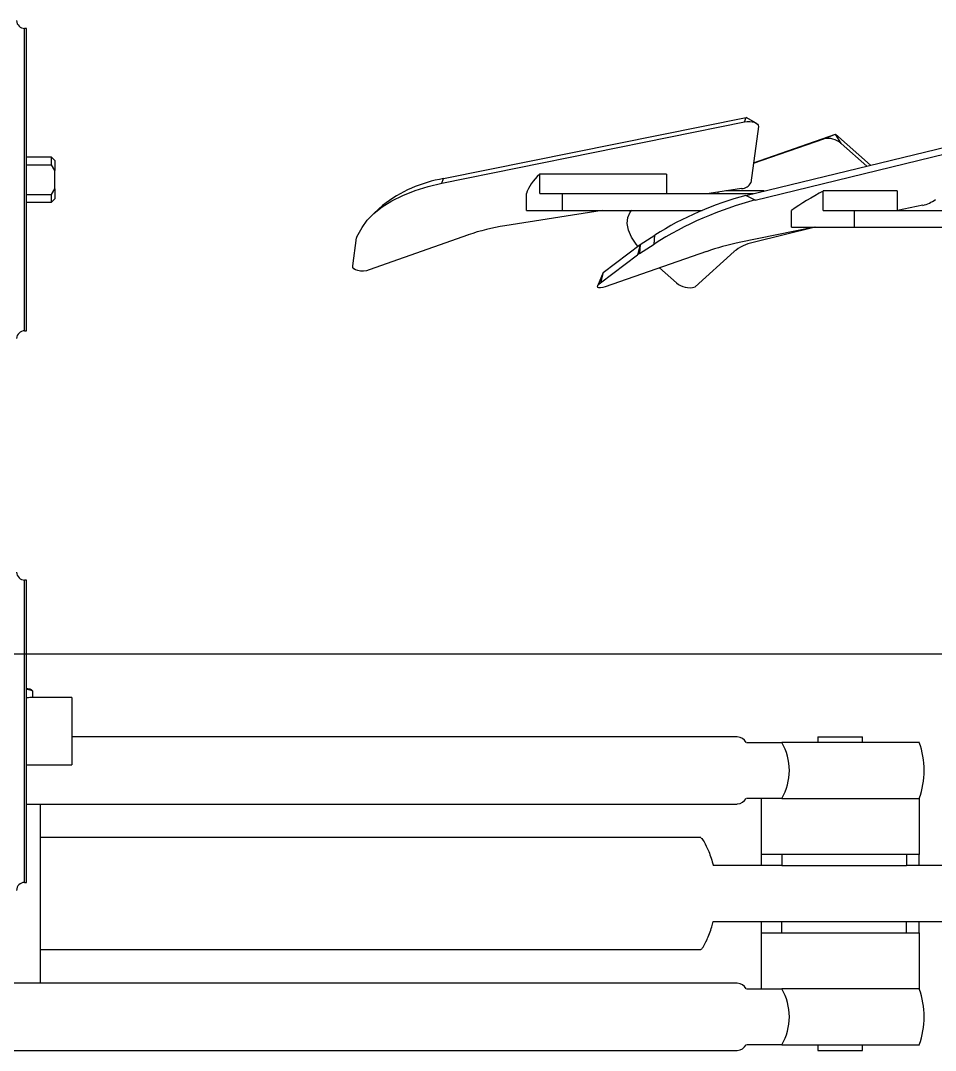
# Model space of a CAD drawing. Header units: millimetres. Extents: x -2889 to 8174, y 2447 to 8478.
# Drawn here: x 1630.26 to 1646.6, y 3374.87 to 3393.25 of the extents above; entities that cross this region are included whole.
import ezdxf

# ---------------------------------------------------------------- set-up
doc = ezdxf.new("R2010")
doc.units = ezdxf.units.MM

msp = doc.modelspace()

# ---------------------------------------------------------------- linework, layer by layer
at = {"color": 7, "linetype": 'Continuous', "lineweight": 25}
for p, q in [((1630.364, 3393.115), (1630.328, 3393.115)), ((1630.364, 3387.715), (1630.364, 3393.115)), ((1637.78, 3390.351), (1643.188, 3391.445)), ((1637.812, 3390.433), (1643.22, 3391.527)), ((1643.188, 3391.445), (1643.22, 3391.527)), ((1643.396, 3391.425), (1643.22, 3391.527)), ((1643.436, 3391.362), (1643.303, 3390.36)), ((1643.212, 3390.133), (1647.714, 3391.227)), ((1643.35, 3390.717), (1644.816, 3391.227)), ((1644.604, 3391.145), (1644.816, 3391.227)), ((1644.914, 3391.062), (1644.816, 3391.227)), ((1644.816, 3391.227), (1645.442, 3390.675)), ((1643.349, 3390.709), (1644.604, 3391.145)), ((1643.38, 3390.051), (1647.882, 3391.145)), ((1644.914, 3391.062), (1645.373, 3390.658)), ((1630.811, 3390.815), (1630.364, 3390.815)), ((1630.869, 3390.757), (1630.811, 3390.815)), ((1630.811, 3390.68), (1630.811, 3390.815)), ((1630.364, 3390.68), (1630.811, 3390.68)), ((1630.869, 3390.58), (1630.811, 3390.68)), ((1630.869, 3390.757), (1630.869, 3390.58)), ((1630.869, 3390.251), (1630.869, 3390.58)), ((1637.78, 3390.351), (1637.812, 3390.433)), ((1641.797, 3390.512), (1639.53, 3390.512)), ((1639.53, 3390.165), (1639.53, 3390.512)), ((1641.797, 3390.512), (1641.797, 3390.165)), ((1630.811, 3390.151), (1630.869, 3390.251)), ((1630.869, 3390.251), (1630.869, 3390.073)), ((1643.136, 3390.256), (1642.558, 3390.165)), ((1630.364, 3390.151), (1630.811, 3390.151)), ((1630.811, 3390.015), (1630.811, 3390.151)), ((1630.811, 3390.015), (1630.869, 3390.073)), ((1639.291, 3389.865), (1639.291, 3390.165)), ((1639.53, 3390.165), (1639.93, 3390.165)), ((1639.93, 3390.165), (1639.93, 3389.865)), ((1642.716, 3390.165), (1642.716, 3390.19)), ((1643.539, 3390.212), (1642.853, 3390.212)), ((1643.38, 3390.051), (1643.212, 3390.133)), ((1645.913, 3390.212), (1644.596, 3390.212)), ((1644.596, 3389.865), (1644.596, 3390.212)), ((1645.913, 3390.212), (1645.913, 3389.865)), ((1630.364, 3390.015), (1630.811, 3390.015)), ((1636.724, 3389.952), (1636.572, 3389.818)), ((1646.373, 3389.956), (1645.923, 3389.865)), ((1640.648, 3389.865), (1638.908, 3389.592)), ((1639.291, 3389.865), (1639.93, 3389.865)), ((1644.027, 3389.565), (1644.027, 3389.865)), ((1644.596, 3389.865), (1645.145, 3389.865)), ((1645.145, 3389.865), (1645.145, 3389.565)), ((1636.263, 3389.395), (1636.358, 3389.563)), ((1644.441, 3389.565), (1643.091, 3389.292)), ((1644.453, 3389.565), (1643.342, 3389.292)), ((1644.027, 3389.565), (1645.145, 3389.565)), ((1636.189, 3388.873), (1636.255, 3389.374)), ((1638.255, 3389.429), (1636.485, 3388.802)), ((1641.322, 3389.255), (1641.586, 3389.423)), ((1641.573, 3389.263), (1641.586, 3389.423)), ((1640.661, 3388.754), (1641.322, 3389.255)), ((1641.282, 3389.225), (1641.253, 3389.263)), ((1641.322, 3389.255), (1641.278, 3389.074)), ((1641.31, 3389.095), (1641.573, 3389.263)), ((1641.322, 3389.255), (1641.31, 3389.095)), ((1640.616, 3388.573), (1641.278, 3389.074)), ((1642.508, 3389.129), (1640.701, 3388.502)), ((1643.001, 3389.129), (1642.305, 3388.502)), ((1641.971, 3388.573), (1641.67, 3388.838)), ((1640.661, 3388.754), (1640.563, 3388.515)), ((1640.661, 3388.754), (1640.616, 3388.573)), ((1630.328, 3387.715), (1630.364, 3387.715)), ((1630.364, 3383.265), (1630.328, 3383.265)), ((1630.364, 3381.091), (1630.364, 3383.265)), ((1630.47, 3381.284), (1630.445, 3381.308)), ((1630.474, 3381.165), (1630.474, 3381.286)), ((1630.364, 3377.865), (1630.364, 3381.091)), ((1631.174, 3381.165), (1630.436, 3381.165)), ((1631.174, 3381.165), (1631.174, 3379.965)), ((1643.06, 3380.465), (1631.174, 3380.465)), ((1643.221, 3380.365), (1643.855, 3380.365)), ((1646.312, 3380.365), (1643.855, 3380.365)), ((1644.497, 3380.465), (1644.497, 3380.365)), ((1644.497, 3380.465), (1645.297, 3380.465)), ((1645.297, 3380.365), (1645.297, 3380.465)), ((1630.364, 3379.965), (1631.174, 3379.965)), ((1630.364, 3379.265), (1643.06, 3379.265)), ((1630.606, 3379.265), (1630.606, 3376.065)), ((1643.855, 3379.365), (1643.221, 3379.365)), ((1643.483, 3379.365), (1643.483, 3378.365)), ((1643.855, 3379.365), (1646.312, 3379.365)), ((1646.312, 3378.365), (1646.312, 3379.365)), ((1642.406, 3378.665), (1630.606, 3378.665)), ((1643.483, 3378.365), (1643.483, 3378.165)), ((1646.312, 3378.365), (1643.483, 3378.365)), ((1643.854, 3378.365), (1643.854, 3378.165)), ((1646.082, 3378.365), (1646.082, 3378.165)), ((1646.311, 3378.165), (1646.311, 3378.365)), ((1643.854, 3378.165), (1642.631, 3378.165)), ((1643.854, 3378.165), (1646.082, 3378.165)), ((1647.306, 3378.165), (1646.082, 3378.165)), ((1630.328, 3377.865), (1630.364, 3377.865)), ((1642.631, 3377.165), (1643.854, 3377.165)), ((1643.483, 3377.165), (1643.483, 3376.965)), ((1643.854, 3377.165), (1646.082, 3377.165)), ((1643.854, 3376.965), (1643.854, 3377.165)), ((1646.082, 3377.165), (1647.306, 3377.165)), ((1646.082, 3376.965), (1646.082, 3377.165)), ((1646.311, 3376.965), (1646.311, 3377.165)), ((1643.483, 3376.965), (1643.483, 3375.965)), ((1643.483, 3376.965), (1645.582, 3376.965)), ((1645.582, 3376.965), (1646.312, 3376.965)), ((1646.312, 3375.965), (1646.312, 3376.965)), ((1630.606, 3376.665), (1642.407, 3376.665)), ((1643.06, 3376.065), (1620.228, 3376.065)), ((1643.221, 3375.965), (1643.855, 3375.965)), ((1646.312, 3375.965), (1643.855, 3375.965)), ((1620.228, 3374.865), (1643.06, 3374.865)), ((1643.855, 3374.965), (1643.221, 3374.965)), ((1643.855, 3374.965), (1646.312, 3374.965)), ((1644.497, 3374.965), (1644.497, 3374.865)), ((1644.497, 3374.865), (1645.297, 3374.865)), ((1645.297, 3374.865), (1645.297, 3374.965))]:
    msp.add_line(p, q, dxfattribs=at)
at = {"color": 8, "linetype": 'Continuous', "lineweight": 25}
for p, q in [((1630.328, 3387.715), (1630.328, 3393.115)), ((1630.328, 3381.091), (1630.328, 3383.265)), ((1630.328, 3377.865), (1630.328, 3381.091))]:
    msp.add_line(p, q, dxfattribs=at)
msp.add_line((1658.768, 3381.94), (1608.824, 3381.94))
at = {"color": 7, "linetype": 'Continuous', "lineweight": 25, "flags": 128}
for points in [[(1643.188, 3391.445), (1643.235, 3391.452), (1643.281, 3391.453), (1643.325, 3391.449), (1643.365, 3391.439), (1643.397, 3391.425), (1643.42, 3391.406), (1643.433, 3391.385), (1643.436, 3391.362)], [(1636.358, 3389.563), (1636.446, 3389.69), (1636.566, 3389.812), (1636.713, 3389.929), (1636.887, 3390.037), (1637.085, 3390.134), (1637.302, 3390.22), (1637.535, 3390.293), (1637.78, 3390.351)], [(1641.253, 3389.263), (1641.169, 3389.39), (1641.116, 3389.512), (1641.094, 3389.629), (1641.105, 3389.737), (1641.148, 3389.834), (1641.174, 3389.871)], [(1636.485, 3388.802), (1636.435, 3388.789), (1636.382, 3388.782), (1636.33, 3388.782), (1636.281, 3388.79), (1636.24, 3388.803), (1636.21, 3388.823), (1636.193, 3388.846), (1636.189, 3388.873)], [(1640.701, 3388.502), (1640.655, 3388.489), (1640.616, 3388.482), (1640.586, 3388.482), (1640.567, 3388.49), (1640.56, 3388.503), (1640.567, 3388.523), (1640.586, 3388.546), (1640.616, 3388.573)]]:
    msp.add_lwpolyline(points, dxfattribs=at)
at = {"color": 7, "linetype": 'Continuous', "lineweight": 25}
for centre, radius, start, end in [((1630.328, 3393.259), 0.144, 181.8628, 270), ((1644.669, 3390.77), 0.381, 50.0496, 99.8668), ((1638.2, 3388.08), 2.384, 99.3776, 128.252), ((1643.137, 3390.441), 0.185, 269.7634, 333.9957), ((1644.674, 3384.563), 5.758, 104.7083, 122.4405), ((1646.234, 3390.557), 0.617, 283.0226, 306.303), ((1645.005, 3383.864), 6.398, 104.7083, 122.4405), ((1639.468, 3385.956), 3.678, 98.7589, 109.2631), ((1636.315, 3389.365), 0.0607, 149.7486, 171.7785), ((1644.03, 3384.816), 4.573, 101.8516, 109.4328), ((1643.502, 3388.517), 0.791, 101.6598, 129.3513), ((1641.563, 3388.695), 0.474, 122.3219, 126.9811), ((1642.197, 3388.817), 0.332, 227.2709, 289.0202), ((1630.328, 3387.572), 0.144, 90, 178.1372), ((1630.328, 3383.409), 0.144, 181.8628, 270), ((1643.042, 3380.258), 0.208, 31.1027, 85.1037), ((1642.996, 3379.865), 0.994, 329.7973, 30.2027), ((1644.897, 3379.865), 1.5, 0, 19.4712), ((1644.897, 3379.865), 1.5, 340.5288, 0), ((1643.042, 3379.473), 0.208, 274.8963, 328.8973), ((1630.328, 3377.722), 0.144, 90, 180), ((1643.042, 3375.858), 0.208, 31.1027, 85.1037), ((1642.996, 3375.465), 0.994, 329.7973, 30.2027), ((1644.897, 3375.465), 1.5, 340.5288, 19.4712), ((1643.042, 3375.073), 0.208, 274.8963, 328.8973)]:
    msp.add_arc(centre, radius, start, end, dxfattribs=at)
for centre, major_axis, ratio, start_param, end_param in [((1640.67, 3390.165), (1.395, 0.208), 0.559873, 2.438614, 2.881525), ((1644.827, 3389.865), (1.387, 0.72), 0.264916, 1.599774, 2.042685)]:
    msp.add_ellipse(centre, major_axis=major_axis, ratio=ratio, start_param=start_param, end_param=end_param, dxfattribs=at)
for points, knots in [([(1639.93, 3390.165), (1640.129, 3390.165), (1640.528, 3390.165), (1641.195, 3390.165), (1641.904, 3390.165), (1642.628, 3390.165), (1643.114, 3390.165), (1643.348, 3390.165)], [0, 0, 0, 0, 0.19186, 0.386276, 0.588263, 0.801344, 1, 1, 1, 1]), ([(1639.93, 3389.865), (1640.129, 3389.865), (1640.528, 3389.865), (1641.195, 3389.865), (1641.834, 3389.865), (1642.253, 3389.865), (1642.433, 3389.865)], [0, 0, 0, 0, 0.258808, 0.521063, 0.793531, 1, 1, 1, 1]), ([(1645.145, 3389.865), (1645.363, 3389.865), (1645.802, 3389.865), (1646.42, 3389.865), (1647.009, 3389.865), (1647.575, 3389.865), (1648.19, 3389.865), (1648.85, 3389.865), (1649.562, 3389.865), (1650.03, 3389.865), (1650.272, 3389.865)], [0, 0, 0, 0, 0.093181, 0.187604, 0.285703, 0.389191, 0.499135, 0.653761, 0.820799, 1, 1, 1, 1]), ([(1645.145, 3389.565), (1645.363, 3389.565), (1645.802, 3389.565), (1646.42, 3389.565), (1647.009, 3389.565), (1647.575, 3389.565), (1648.19, 3389.565), (1648.85, 3389.565), (1649.562, 3389.565), (1650.03, 3389.565), (1650.272, 3389.565)], [0, 0, 0, 0, 0.093181, 0.187604, 0.285703, 0.389191, 0.499135, 0.653761, 0.820799, 1, 1, 1, 1]), ([(1630.364, 3381.329), (1630.375, 3381.327), (1630.406, 3381.324), (1630.436, 3381.316), (1630.44, 3381.31), (1630.442, 3381.308)], [0, 0, 0, 0, 0.286523, 0.767775, 1, 1, 1, 1]), ([(1630.474, 3381.276), (1630.472, 3381.28), (1630.468, 3381.289), (1630.438, 3381.299), (1630.401, 3381.306), (1630.378, 3381.309), (1630.364, 3381.31), (1630.364, 3381.31)], [0, 0, 0, 0, 0.282558, 0.613169, 0.797367, 0.993686, 1, 1, 1, 1]), ([(1630.434, 3381.165), (1630.43, 3381.165), (1630.415, 3381.166), (1630.389, 3381.163), (1630.366, 3381.162), (1630.364, 3381.162)], [0, 0, 0, 0, 0.215079, 0.92822, 1, 1, 1, 1]), ([(1642.406, 3378.665), (1642.419, 3378.655), (1642.445, 3378.635), (1642.527, 3378.477), (1642.594, 3378.303), (1642.625, 3378.187), (1642.631, 3378.165)], [0, 0, 0, 0, 0.304545, 0.608593, 0.925718, 1, 1, 1, 1]), ([(1642.407, 3376.668), (1642.418, 3376.676), (1642.441, 3376.691), (1642.519, 3376.838), (1642.588, 3377.011), (1642.623, 3377.135), (1642.631, 3377.165)], [0, 0, 0, 0, 0.281559, 0.579433, 0.894621, 1, 1, 1, 1])]:
    msp.add_open_spline(points, degree=3, knots=knots, dxfattribs=at)

doc.saveas('drawing.dxf')
